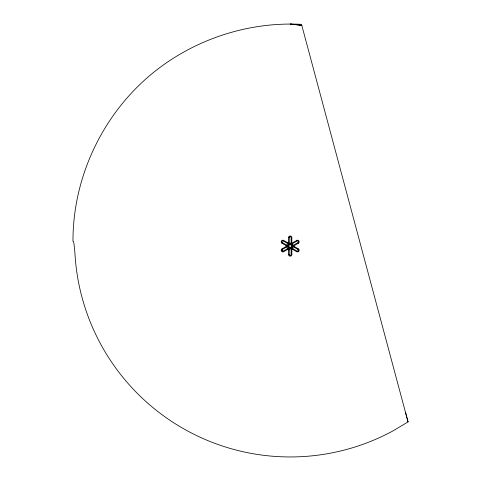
<?xml version="1.0" encoding="UTF-8"?>
<svg xmlns="http://www.w3.org/2000/svg" width="481" height="481" viewBox="0 0 481 481"><rect width="100%" height="100%" fill="white"/><g stroke="black" fill="none" stroke-linecap="round" stroke-linejoin="round"><path stroke-width="0.72" d="M287.758 242.749L287.416 243.344A0.938 0.938 0 0 1 287.752 244.631A0.938 0.938 0 0 1 286.472 244.973L282.413 242.628A0.938 0.938 0 0 1 282.064 241.354A0.938 0.938 0 0 1 283.351 241.005L283.682 240.392L287.758 242.749A1.647 1.647 0 0 1 288.353 244.997A1.647 1.647 0 0 1 286.111 245.599L282.034 243.248A1.647 1.647 0 0 1 281.427 240.999A1.647 1.647 0 0 1 283.676 240.392M292.965 248.755L292.628 249.362L296.705 251.719A1.647 1.641 0 0 0 298.954 251.112A1.647 1.641 0 0 0 298.352 248.869L294.276 246.512A1.647 1.641 0 0 0 292.027 247.114A1.647 1.641 0 0 0 292.628 249.362M296.735 251.659L297.036 251.088A0.938 0.938 -39.1 0 0 298.316 250.733A0.938 0.938 0 0 0 297.973 249.453L293.909 247.102A0.938 0.938 0 0 0 292.628 247.45A0.938 0.938 0 0 0 292.977 248.725L297.036 251.076A0.938 0.938 0 0 0 298.316 250.733A0.938 0.938 -39.1 0 0 297.973 249.453L298.352 248.863M282.034 243.248L282.401 242.64M286.111 245.599L286.466 244.985M294.276 246.512L293.927 247.084M408.05 421.909L393.224 430.76A215.626 215.626 0 0 1 316.925 455.291C299.218 457.503 281.235 457.503 263.522 455.291A215.626 215.626 0 0 1 75.06 255.393A14.147 0.824 86.3 0 0 73.316 241.324L72.974 241.324C72.781 176.761 103.132 113.263 153.277 72.643C194.667 39.183 248.352 21.579 301.521 24.351L408.05 421.909L405.615 412.764M282.034 248.863L286.111 246.512A1.647 1.641 0 0 1 288.359 247.114A1.647 1.641 0 0 1 287.752 249.362L283.682 251.719A1.647 1.641 0 0 1 281.433 251.112A1.647 1.641 0 0 1 282.034 248.869L282.401 249.441A0.938 0.938 39.4 0 0 282.07 250.733A0.938 0.938 39.4 0 0 283.351 251.076L287.41 248.731A0.938 0.938 0 0 0 287.752 247.444A0.938 0.938 0 0 0 286.472 247.102L286.111 246.512M296.735 240.446L292.628 242.749A1.647 1.647 0 0 0 292.027 244.997A1.647 1.647 0 0 0 294.276 245.599L298.352 243.248A1.647 1.647 0 0 0 298.954 240.999A1.647 1.647 0 0 0 296.705 240.398L297.036 240.993A0.938 0.938 0 0 1 298.316 241.354A0.938 0.938 0 0 1 297.973 242.634L293.909 244.979A0.938 0.938 0 0 1 292.628 244.631A0.938 0.938 0 0 1 292.971 243.35L297.036 241.005M286.472 247.102L282.413 249.447A0.938 0.938 0 0 0 282.07 250.733A0.938 0.938 0 0 0 283.351 251.076L283.682 251.719M288.546 249.819L289.243 249.795A0.938 0.938 0 0 1 290.193 248.857A0.938 0.938 0 0 1 291.131 249.795L291.131 254.485A0.938 0.932 0.2 0 1 290.193 255.423A0.938 0.932 0.2 0 1 289.255 254.485L288.546 254.527L288.546 249.819A1.647 1.647 0 0 1 290.193 248.172A1.647 1.647 0 0 1 291.841 249.819L291.841 254.527A1.647 1.641 0.1 0 1 290.193 256.175A1.647 1.641 0.1 0 1 288.546 254.527M291.131 237.596L291.131 242.286A0.932 0.932 0 0 1 290.199 243.218A0.932 0.932 0 0 1 289.273 242.286L289.255 237.596A0.938 0.938 0 0 1 290.193 236.658A0.938 0.938 0 0 1 291.131 237.596L291.841 237.584L291.841 242.292A1.635 1.635 0 0 1 290.205 243.921A1.635 1.635 0 0 1 288.576 242.292L288.672 242.292M288.546 242.292L288.546 237.584L289.243 237.596M291.841 249.819L291.179 249.801M291.516 242.292L291.179 242.292M291.841 254.527L291.179 254.497M283.351 241.005L287.41 243.35M297.986 242.64L298.352 243.248M287.758 249.362L287.434 248.779M289.255 249.795L289.255 254.485M288.546 237.584A1.635 1.635 0 0 1 290.175 235.961A1.635 1.635 0 0 1 291.811 237.584M299.194 24.928L290.223 24.05L301.821 25.463L299.194 24.928M289.532 247.186A1.323 1.323 0 0 0 291.516 246.038A1.323 1.323 0 0 0 289.532 244.895A1.323 1.323 0 0 0 289.532 247.186M289.195 247.793A2.02 2.02 0 0 0 292.226 246.056A2.02 2.02 0 0 0 289.207 244.294A2.02 2.02 0 0 0 289.195 247.793"/></g></svg>
